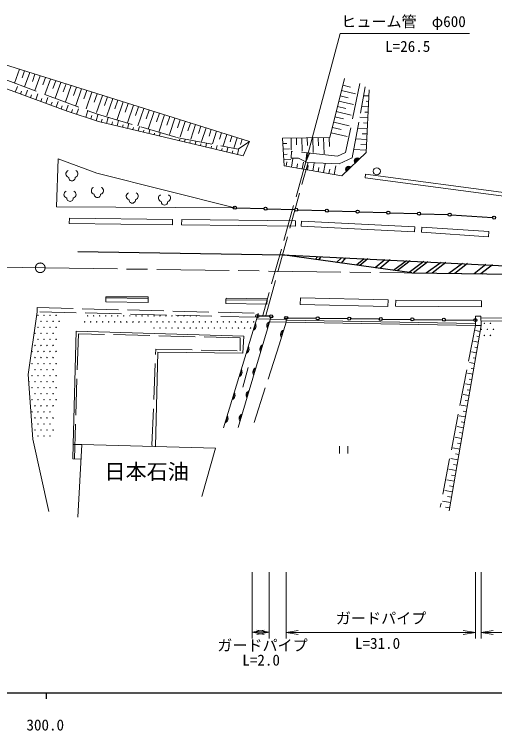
# Model space of a CAD drawing. Units: millimetres, scale not verified. Extents: x 40000 to 680000, y 20000 to 380000.
# Drawn here: x 362722 to 442304, y 198715 to 317421 of the extents above; entities that cross this region are included whole.
import ezdxf
from ezdxf.enums import TextEntityAlignment as Align

# ---------------------------------------------------------------- set-up
doc = ezdxf.new("R2010")
doc.units = ezdxf.units.MM
doc.header["$LTSCALE"] = 1000
doc.linetypes.add('CHAIN', pattern=[18.5, 12, -1.5, 3.5, -1.5])
doc.linetypes.add('DASHED', pattern=[7.5, 6, -1.5])
for name, color, linetype, lineweight in [('M-BMK', 2, 'CHAIN', 13), ('M-STR-HTXT', 7, 'Continuous', 13), ('M-STR-STRC', 7, 'Continuous', 25), ('M-STR-STRD', 7, 'Continuous', 25), ('M-TTL-BAND', 7, 'Continuous', 25), ('M-WORK', 1, 'Continuous', 13)]:
    doc.layers.add(name, color=color, linetype=linetype, lineweight=lineweight)
doc.styles.add('ＭＳ ゴシック', font='')
doc.styles.get('ＭＳ ゴシック').set_extended_font_data('MS Gothic')

# ---------------------------------------------------------------- blocks, each defined once
blk = doc.blocks.new('open_arrow')
at = {"color": 0, "linetype": 'Continuous', "lineweight": -2}
blk.add_lwpolyline([(7.5, 1.25), (0, 0), (7.5, -1.25)], dxfattribs=at)

msp = doc.modelspace()

# ---------------------------------------------------------------- linework, layer by layer
at = {"layer": 'M-BMK'}
for p, q in [((267648, 276787), (367811, 275405)), ((367811, 275405), (467375, 274006))]:
    msp.add_line(p, q, dxfattribs=at)
msp.add_circle((367018, 275416), 798, dxfattribs=at)
at = {"layer": 'M-STR-HTXT'}
for p, q in [((402132, 225000), (402132, 214012)), ((404927, 225000), (404927, 214012)), ((407759, 225000), (407759, 214000)), ((439107, 225000), (439107, 214000)), ((440070, 225000), (440070, 214000)), ((402132, 215012), (404927, 215012)), ((407759, 215000), (439107, 215000)), ((440070, 215000), (498129, 215000))]:
    msp.add_line(p, q, dxfattribs=at)
msp.add_lwpolyline([(411022, 292961), (416679, 314258), (438129, 314258)], dxfattribs=at)
at = {"layer": 'M-STR-STRC'}
for p, q in [((399505, 285372), (404091, 285222)), ((404590, 285206), (409176, 285056)), ((409676, 285040), (414262, 284890)), ((414761, 284874), (419347, 284725)), ((419847, 284708), (424433, 284559)), ((424932, 284542), (429518, 284393)), ((430018, 284377), (434603, 284227)), ((435103, 284202), (441969, 283743)), ((373246, 278092), (407169, 277553)), ((405035, 267378), (403243, 267421)), ((408009, 267109), (412734, 267055)), ((413234, 267049), (417958, 266995)), ((418458, 266990), (423183, 266936)), ((423683, 266930), (428408, 266877)), ((428908, 266871), (433633, 266817)), ((434133, 266812), (438857, 266758))]:
    msp.add_line(p, q, dxfattribs=at)
for centre in [(399255, 285380), (404341, 285214), (409426, 285048), (414512, 284882), (419597, 284716), (424682, 284551), (429768, 284385), (434853, 284219), (442218, 283726), (402993, 267427), (405285, 267372), (407759, 267111), (412984, 267052), (418208, 266993), (423433, 266933), (428658, 266874), (433883, 266814), (439107, 266755)]:
    msp.add_circle(centre, 250, dxfattribs=at)
at = {"layer": 'M-STR-STRD'}
for p, q in [((407169, 277553), (467395, 274628)), ((428577, 274570), (407169, 277553)), ((413013, 277277), (412575, 276800)), ((413495, 277255), (413090, 276728)), ((416924, 277093), (416099, 276309)), ((417617, 277061), (416899, 276197)), ((420666, 276917), (419395, 275849)), ((421264, 276889), (419937, 275774)), ((424123, 276754), (422513, 275415)), ((424969, 276714), (423303, 275305)), ((427708, 276585), (425541, 274993)), ((428305, 276557), (426173, 274905)), ((430543, 276452), (428153, 274629)), ((431242, 276419), (428836, 274567)), ((433424, 276316), (430934, 274540)), ((434237, 276278), (431922, 274527)), ((436976, 276149), (434736, 274490)), ((437802, 276110), (435688, 274478)), ((440825, 275967), (438926, 274436)), ((441943, 275915), (440017, 274422)), ((428577, 274570), (478632, 273921))]:
    msp.add_line(p, q, dxfattribs=at)
at = {"layer": 'M-TTL-BAND'}
for p, q in [((40000, 205000), (579000, 205000)), ((368000, 205000), (368000, 204000))]:
    msp.add_line(p, q, dxfattribs=at)
at = {"layer": 'M-WORK'}
for p, q in [((401665, 296342), (354118, 311276)), ((363569, 308308), (362734, 306038)), ((364428, 308038), (364012, 306903)), ((365286, 307768), (364423, 305404)), ((366145, 307499), (365715, 306316)), ((367004, 307229), (366113, 304773)), ((367862, 306959), (367418, 305731)), ((368721, 306690), (367803, 304142)), ((369580, 306420), (369122, 305146)), ((417450, 306814), (414987, 296987)), ((360028, 305577), (371321, 301408)), ((362881, 304524), (363235, 305458)), ((370438, 306150), (369493, 303511)), ((371297, 305881), (370826, 304560)), ((372156, 305611), (371194, 302905)), ((373014, 305341), (372535, 303988)), ((417161, 305662), (418432, 305357)), ((363726, 304213), (363902, 304679)), ((364573, 303909), (364923, 304843)), ((365414, 303589), (365592, 304068)), ((366258, 303277), (366609, 304228)), ((373873, 305071), (372903, 302324)), ((374732, 304802), (374248, 303427)), ((375590, 304532), (374612, 301742)), ((376449, 304262), (375961, 302867)), ((377307, 303993), (376322, 301161)), ((416724, 303916), (418048, 303598)), ((416942, 304786), (419240, 304238)), ((421479, 303892), (420625, 303936)), ((420991, 294500), (421531, 304891)), ((367103, 302965), (367282, 303457)), ((367947, 302654), (368295, 303613)), ((368791, 302342), (368973, 302846)), ((369636, 302030), (369982, 302998)), ((378166, 303723), (377675, 302306)), ((379025, 303453), (378031, 300579)), ((379883, 303184), (379388, 301746)), ((380742, 302914), (379741, 299997)), ((416505, 303043), (418892, 302470)), ((421432, 302993), (421005, 303015)), ((370480, 301718), (370664, 302235)), ((371325, 301407), (371668, 302383)), ((372181, 301127), (372354, 301624)), ((373037, 300848), (373355, 301768)), ((381601, 302644), (381102, 301185)), ((382459, 302374), (381457, 299434)), ((383318, 302105), (382819, 300634)), ((384177, 301835), (383190, 298919)), ((385035, 301565), (384544, 300107)), ((416286, 302170), (417664, 301839)), ((421386, 302095), (420293, 302151)), ((371321, 301408), (376651, 299667)), ((374543, 300356), (374897, 301474)), ((375398, 300076), (375569, 300641)), ((376254, 299797), (376539, 300788)), ((377996, 299348), (378273, 300351)), ((385894, 301296), (384923, 298404)), ((386752, 301026), (386268, 299580)), ((387611, 300756), (386655, 297889)), ((388470, 300487), (387993, 299052)), ((415848, 300424), (417279, 300080)), ((416067, 301297), (418543, 300703)), ((421292, 300297), (419961, 300366)), ((421339, 301196), (420793, 301224)), ((376651, 299667), (400663, 293967)), ((377120, 299555), (377264, 300072)), ((378871, 299140), (378994, 299588)), ((379747, 298932), (379990, 299829)), ((381498, 298516), (381711, 299320)), ((389328, 300217), (388427, 297493)), ((390187, 299947), (389738, 298585)), ((391046, 299678), (390204, 297116)), ((391904, 299408), (391485, 298127)), ((415630, 299551), (418194, 298936)), ((421246, 299398), (420580, 299433)), ((380623, 298724), (380730, 299126)), ((382374, 298308), (382467, 298665)), ((383250, 298100), (383434, 298814)), ((384125, 297893), (384205, 298204)), ((385001, 297685), (385158, 298307)), ((392763, 299138), (391981, 296740)), ((393622, 298868), (393232, 297669)), ((394480, 298599), (393756, 296363)), ((395339, 298329), (394978, 297211)), ((396198, 298059), (395531, 295987)), ((415411, 298677), (416895, 298322)), ((421199, 298499), (419629, 298581)), ((385877, 297477), (385943, 297742)), ((386752, 297269), (386883, 297800)), ((397056, 297790), (396724, 296753)), ((397915, 297520), (397306, 295610)), ((398773, 297250), (398470, 296295)), ((399632, 296981), (399079, 295234)), ((414987, 296987), (407153, 296916)), ((407153, 296916), (407435, 292296)), ((408568, 296929), (408614, 294941)), ((409467, 296937), (409497, 295791)), ((410366, 296945), (410432, 294737)), ((411265, 296953), (411307, 295706)), ((412164, 296961), (412254, 294532)), ((413063, 296969), (413118, 295621)), ((413963, 296977), (414079, 294327)), ((414862, 296986), (414931, 295535)), ((415192, 297804), (417845, 297168)), ((421106, 296702), (419297, 296796)), ((421152, 297601), (420367, 297641)), ((390057, 296484), (390120, 296750)), ((390933, 296277), (391022, 296651)), ((391809, 296069), (391878, 296359)), ((392684, 295861), (392796, 296331)), ((393560, 295653), (393635, 295968)), ((394436, 295445), (394585, 296075)), ((395311, 295237), (395392, 295577)), ((396187, 295030), (396348, 295709)), ((400491, 296711), (400215, 295837)), ((400663, 293967), (401665, 296342)), ((407210, 295989), (407859, 296028)), ((421059, 295803), (420155, 295850)), ((397063, 294822), (397149, 295186)), ((397938, 294614), (398111, 295342)), ((398814, 294406), (398906, 294795)), ((399690, 294198), (399874, 294976)), ((407265, 295091), (408286, 295153)), ((420991, 294500), (416981, 290677)), ((421012, 294904), (418965, 295011)), ((369729, 285538), (369966, 293454)), ((369966, 293454), (376378, 291079)), ((407319, 294192), (407899, 294228)), ((407374, 293294), (408533, 293365)), ((408638, 292092), (408880, 293519)), ((407435, 292296), (416981, 290677)), ((407750, 292242), (407871, 292956)), ((409525, 291941), (409646, 292656)), ((410412, 291791), (410605, 292927)), ((411300, 291641), (411421, 292355)), ((412187, 291490), (412400, 292746)), ((413074, 291340), (413195, 292055)), ((413962, 291189), (414204, 292619)), ((415736, 290888), (415979, 292319)), ((376378, 291079), (399255, 285380)), ((414849, 291039), (414970, 291754)), ((420925, 290909), (420847, 290331)), ((459089, 285914), (420925, 290909)), ((420847, 290331), (458311, 285343)), ((399255, 285380), (369729, 285538)), ((377904, 270621), (377897, 270414)), ((384902, 270593), (377904, 270621)), ((384902, 270336), (384902, 270593)), ((397786, 270117), (397794, 270377)), ((397794, 270377), (404658, 270283)), ((404658, 270283), (404589, 270036)), ((366483, 268127), (366483, 268831)), ((365040, 257713), (366483, 268127)), ((397377, 248884), (403041, 267586)), ((405285, 267372), (399796, 248972)), ((407753, 266722), (407759, 267111)), ((405147, 266911), (402859, 266985)), ((407747, 266422), (406586, 262658)), ((407753, 266722), (407747, 266422)), ((439116, 265863), (407747, 266422)), ((439122, 266163), (407753, 266722)), ((498123, 265947), (440064, 266623)), ((372482, 246120), (372976, 264903)), ((372976, 264903), (400762, 264074)), ((434763, 235162), (440054, 265873)), ((439884, 264887), (439155, 265013)), ((400762, 264074), (400590, 261244)), ((439731, 264000), (439367, 264063)), ((439579, 263113), (438813, 263245)), ((386486, 261416), (386115, 245800)), ((400590, 261244), (386486, 261416)), ((439273, 261339), (438471, 261477)), ((439426, 262226), (439043, 262292)), ((439120, 260452), (438719, 260521)), ((400570, 255657), (401485, 258893)), ((438967, 259565), (438129, 259710)), ((365779, 247018), (365040, 257713)), ((438662, 257792), (437787, 257942)), ((438815, 258678), (438395, 258751)), ((438509, 256905), (438071, 256980)), ((438356, 256018), (437445, 256175)), ((438050, 254244), (437102, 254407)), ((438203, 255131), (437748, 255209)), ((437898, 253357), (437424, 253439)), ((437745, 252470), (436760, 252640)), ((437592, 251583), (437100, 251668)), ((437439, 250696), (436418, 250872)), ((437286, 249809), (436776, 249897)), ((437134, 248922), (436076, 249104)), ((436981, 248035), (436452, 248126)), ((368441, 235007), (365779, 247018)), ((436828, 247148), (435734, 247337)), ((372482, 246120), (372419, 243743)), ((373903, 246120), (372482, 246120)), ((373269, 234088), (373903, 246120)), ((373903, 246120), (396067, 245539)), ((416591, 244655), (416591, 245880)), ((417991, 244655), (417991, 245880)), ((436675, 246261), (436128, 246356)), ((396067, 245539), (393798, 237518)), ((436522, 245374), (435392, 245569)), ((436370, 244488), (435804, 244585)), ((372419, 243743), (373777, 243727)), ((436217, 243601), (435050, 243802)), ((436064, 242714), (435480, 242814)), ((435911, 241827), (434707, 242034)), ((435758, 240940), (435157, 241044)), ((435606, 240053), (434365, 240267)), ((435453, 239166), (434833, 239273)), ((435300, 238279), (434023, 238499)), ((435147, 237392), (434509, 237502)), ((434994, 236505), (433681, 236731)), ((434842, 235618), (434185, 235731))]:
    msp.add_line(p, q, dxfattribs=at)
at = {"layer": 'M-WORK', "linetype": 'DASHED'}
for p, q in [((411022, 292961), (403888, 267540)), ((404404, 267516), (411383, 292852)), ((498129, 266447), (440070, 267123)), ((407747, 266422), (405020, 266487)), ((405147, 266911), (407755, 266854)), ((439116, 265863), (433288, 235754)), ((406586, 262658), (402075, 248547))]:
    msp.add_line(p, q, dxfattribs=at)
for points in [[(333871, 317099), (353713, 309383), (376511, 300869), (389563, 297034), (399801, 295064), (401665, 296342)], [(419983, 305970), (417591, 294547), (416254, 293914), (408631, 294735), (408608, 293586), (409780, 293562), (411234, 292859), (416559, 292624), (418693, 293656), (420874, 305383)], [(366483, 268831), (403110, 267877), (402954, 267220), (366483, 268127)], [(385600, 245813), (385528, 246073), (386161, 261928), (400140, 261646), (400164, 263804), (373329, 264495), (372669, 243740)]]:
    msp.add_lwpolyline(points, dxfattribs=at)
at = {"layer": 'M-WORK'}
for points in [[(371843, 283635), (388941, 283424), (388930, 282544), (371832, 282755)], [(390454, 283424), (409311, 283178), (409300, 282298), (390442, 282545)], [(410296, 283143), (429083, 282228), (429042, 281384), (410255, 282299)], [(430244, 282157), (441362, 281419), (441305, 280573), (430188, 281312)], [(377897, 270414), (384902, 270336), (384895, 269679), (377890, 269757)], [(397786, 270117), (404589, 270036), (404582, 269415), (397779, 269496)], [(410129, 270442), (424641, 270125), (424617, 269021), (410104, 269338)], [(425907, 270072), (440103, 269967), (440096, 268965), (425900, 269071)], [(440038, 267421), (440054, 265873), (439116, 265863), (439101, 267411)]]:
    msp.add_lwpolyline(points, close=True, dxfattribs=at)
for centre, radius in [((422770, 291407), 594), ((366648, 267549), 37.5), ((367648, 267549), 37.5), ((368648, 267549), 37.5), ((369648, 267549), 37.5), ((374858, 267459), 37.5), ((375858, 267459), 37.5), ((376858, 267459), 37.5), ((377858, 267459), 37.5), ((378858, 267459), 37.5), ((379858, 267459), 37.5), ((380858, 267459), 37.5), ((381858, 267459), 37.5), ((382858, 267459), 37.5), ((383858, 267459), 37.5), ((384858, 267459), 37.5), ((385858, 267459), 37.5), ((386858, 267459), 37.5), ((387858, 267459), 37.5), ((388858, 267459), 37.5), ((389858, 267459), 37.5), ((390858, 267459), 37.5), ((391858, 267459), 37.5), ((392858, 267459), 37.5), ((367148, 266549), 37.5), ((368148, 266549), 37.5), ((369148, 266549), 37.5), ((370148, 266549), 37.5), ((374358, 266459), 37.5), ((375358, 266459), 37.5), ((376358, 266459), 37.5), ((377358, 266459), 37.5), ((378358, 266459), 37.5), ((379358, 266459), 37.5), ((380358, 266459), 37.5), ((381358, 266459), 37.5), ((382358, 266459), 37.5), ((383358, 266459), 37.5), ((384358, 266459), 37.5), ((385358, 266459), 37.5), ((386358, 266459), 37.5), ((387358, 266459), 37.5), ((388358, 266459), 37.5), ((389358, 266459), 37.5), ((390358, 266459), 37.5), ((391358, 266459), 37.5), ((392358, 266459), 37.5), ((393358, 266459), 37.5), ((394358, 266459), 37.5), ((395358, 266459), 37.5), ((396358, 266459), 37.5), ((397358, 266459), 37.5), ((398358, 266459), 37.5), ((399358, 266459), 37.5), ((400358, 266459), 37.5), ((401358, 266459), 37.5), ((402358, 266459), 37.5), ((440603, 266206), 37.5), ((441603, 266206), 37.5), ((366648, 265549), 37.5), ((367648, 265549), 37.5), ((368648, 265549), 37.5), ((369648, 265549), 37.5), ((385858, 265459), 37.5), ((386858, 265459), 37.5), ((387858, 265459), 37.5), ((388858, 265459), 37.5), ((389858, 265459), 37.5), ((390858, 265459), 37.5), ((391858, 265459), 37.5), ((392858, 265459), 37.5), ((393858, 265459), 37.5), ((394858, 265459), 37.5), ((395858, 265459), 37.5), ((396858, 265459), 37.5), ((397858, 265459), 37.5), ((398858, 265459), 37.5), ((399858, 265459), 37.5), ((400858, 265459), 37.5), ((401858, 265459), 37.5), ((440103, 265206), 37.5), ((441103, 265206), 37.5), ((442103, 265206), 37.5), ((366148, 264549), 37.5), ((366648, 263549), 37.5), ((367148, 264549), 37.5), ((367648, 263549), 37.5), ((368148, 264549), 37.5), ((368648, 263549), 37.5), ((369148, 264549), 37.5), ((369648, 263549), 37.5), ((440603, 264206), 37.5), ((441603, 264206), 37.5), ((366148, 262549), 37.5), ((367148, 262549), 37.5), ((368148, 262549), 37.5), ((369148, 262549), 37.5), ((365648, 261549), 37.5), ((366648, 261549), 37.5), ((367648, 261549), 37.5), ((368648, 261549), 37.5), ((369648, 261549), 37.5), ((366148, 260549), 37.5), ((367148, 260549), 37.5), ((368148, 260549), 37.5), ((369148, 260549), 37.5), ((365648, 259549), 37.5), ((366648, 259549), 37.5), ((367648, 259549), 37.5), ((368648, 259549), 37.5), ((369648, 259549), 37.5), ((366148, 258549), 37.5), ((367148, 258549), 37.5), ((368148, 258549), 37.5), ((369148, 258549), 37.5), ((365148, 256549), 37.5), ((365648, 257549), 37.5), ((366148, 256549), 37.5), ((366648, 257549), 37.5), ((367148, 256549), 37.5), ((367648, 257549), 37.5), ((368148, 256549), 37.5), ((368648, 257549), 37.5), ((369148, 256549), 37.5), ((369648, 257549), 37.5), ((365648, 255549), 37.5), ((366648, 255549), 37.5), ((367648, 255549), 37.5), ((368648, 255549), 37.5), ((369648, 255549), 37.5), ((366148, 254549), 37.5), ((367148, 254549), 37.5), ((368148, 254549), 37.5), ((369148, 254549), 37.5), ((365648, 253549), 37.5), ((366648, 253549), 37.5), ((367648, 253549), 37.5), ((368648, 253549), 37.5), ((369648, 253549), 37.5), ((366148, 252549), 37.5), ((367148, 252549), 37.5), ((368148, 252549), 37.5), ((369148, 252549), 37.5), ((365648, 251549), 37.5), ((366148, 250549), 37.5), ((366648, 251549), 37.5), ((367148, 250549), 37.5), ((367648, 251549), 37.5), ((368148, 250549), 37.5), ((368648, 251549), 37.5), ((369148, 250549), 37.5), ((365648, 249549), 37.5), ((366648, 249549), 37.5), ((367648, 249549), 37.5), ((368648, 249549), 37.5), ((366148, 248549), 37.5), ((367148, 248549), 37.5), ((368148, 248549), 37.5), ((369148, 248549), 37.5), ((366648, 247549), 37.5), ((367648, 247549), 37.5), ((368648, 247549), 37.5)]:
    msp.add_circle(centre, radius, dxfattribs=at)
for centre, radius, start, end in [((419544, 293121), 500, 43.62791, 223.62791), ((419544, 293121), 400, 43.62791, 223.62791), ((419544, 293121), 300, 43.62791, 223.62791), ((419544, 293121), 200, 43.62791, 223.62791), ((419544, 293121), 100, 43.62791, 223.62791), ((418096, 291741), 500, 43.62791, 223.62791), ((418096, 291741), 400, 43.62791, 223.62791), ((418096, 291741), 300, 43.62791, 223.62791), ((371862, 290980), 599, 113.44836, 257.2818), ((372665, 290980), 599, 282.7182, 66.55164), ((418096, 291741), 200, 43.62791, 223.62791), ((418096, 291741), 100, 43.62791, 223.62791), ((372263, 290363), 534, 176.52859, 3.47141), ((376084, 288200), 599, 113.44836, 257.2818), ((376887, 288200), 599, 282.7182, 66.55164), ((371545, 287567), 599, 113.44836, 257.2818), ((372348, 287567), 599, 282.7182, 66.55164), ((376485, 287584), 534, 176.52859, 3.47141), ((381853, 287285), 599, 113.44836, 257.2818), ((382656, 287285), 599, 282.7182, 66.55164), ((387201, 286969), 599, 113.44836, 257.2818), ((388004, 286969), 599, 282.7182, 66.55164), ((371947, 286951), 534, 176.52859, 3.47141), ((382255, 286669), 534, 176.52859, 3.47141), ((387602, 286352), 534, 176.52859, 3.47141), ((402019, 265764), 750, 290.02126, 36.28146), ((402019, 265764), 600, 301.74174, 24.56098), ((405287, 265806), 750, 110.26115, 216.52136), ((405287, 265806), 600, 121.98163, 204.80088), ((407588, 264379), 750, 109.72955, 215.98975), ((407588, 264379), 600, 121.45003, 204.26927), ((407588, 264379), 450, 162.85964, 162.85966), ((400860, 261935), 750, 290.02126, 36.28146), ((404144, 261973), 750, 110.26115, 216.52136), ((404144, 261973), 600, 121.98163, 204.80088), ((400860, 261935), 600, 301.74174, 24.56098), ((403000, 258140), 750, 110.26115, 216.52136), ((399700, 258107), 750, 290.02126, 36.28146), ((399700, 258107), 600, 301.74174, 24.56098), ((403000, 258140), 600, 121.98163, 204.80088), ((398541, 254279), 750, 290.02126, 36.28146), ((398541, 254279), 600, 301.74174, 24.56098), ((398541, 254279), 450, 343.15135, 343.15137), ((401857, 254307), 750, 110.26115, 216.52136), ((401857, 254307), 600, 121.98163, 204.80088), ((397382, 250450), 750, 290.02126, 36.28146), ((397382, 250450), 600, 301.74174, 24.56098), ((400714, 250474), 750, 110.26115, 216.52136), ((400714, 250474), 600, 121.98163, 204.80088), ((397382, 250450), 450, 343.15135, 343.15137)]:
    msp.add_arc(centre, radius, start, end, dxfattribs=at)

# ---------------------------------------------------------------- block references
at = {"layer": 'M-STR-HTXT'}
for p, xscale, yscale, rotation in [((411022, 292961), 200, 200, 75.1), ((404927, 215012), 267, 267, 180), ((439107, 215000), 267, 267, 180)]:
    msp.add_blockref('open_arrow', p, dxfattribs=dict(at, xscale=xscale, yscale=yscale, rotation=rotation))
at = {"layer": 'M-STR-HTXT', "xscale": 267, "yscale": 267}
for p in [(402132, 215012), (407759, 215000), (440070, 215000)]:
    msp.add_blockref('open_arrow', p, dxfattribs=at)

# ---------------------------------------------------------------- texts
at = {"layer": 'M-STR-HTXT', "style": 'ＭＳ ゴシック'}
for s, p in [('ヒューム管\u3000φ600', (416879, 314758)), ('L=26.5', (424157, 310643)), ('ガードパイプ', (415991, 215875)), ('ガードパイプ', (396338, 211386))]:
    msp.add_text(s, height=1833, dxfattribs=at).set_placement(p, align=Align.BOTTOM_LEFT)
for s, p in [('L=31.0', (422900, 211722)), ('L=2.0', (403610, 208948))]:
    msp.add_text(s, height=1833, dxfattribs=at).set_placement(p, align=Align.BOTTOM_CENTER)
at = {"layer": 'M-TTL-BAND', "style": 'ＭＳ ゴシック'}
msp.add_text('300.0', height=1833, dxfattribs=at).set_placement((367844, 198195), align=Align.BOTTOM_CENTER)
at = {"layer": 'M-WORK', "style": 'ＭＳ ゴシック'}
msp.add_text('日本石油', height=2566, dxfattribs=at).set_placement((377640, 239595), align=Align.BOTTOM_LEFT)

doc.saveas('drawing.dxf')
